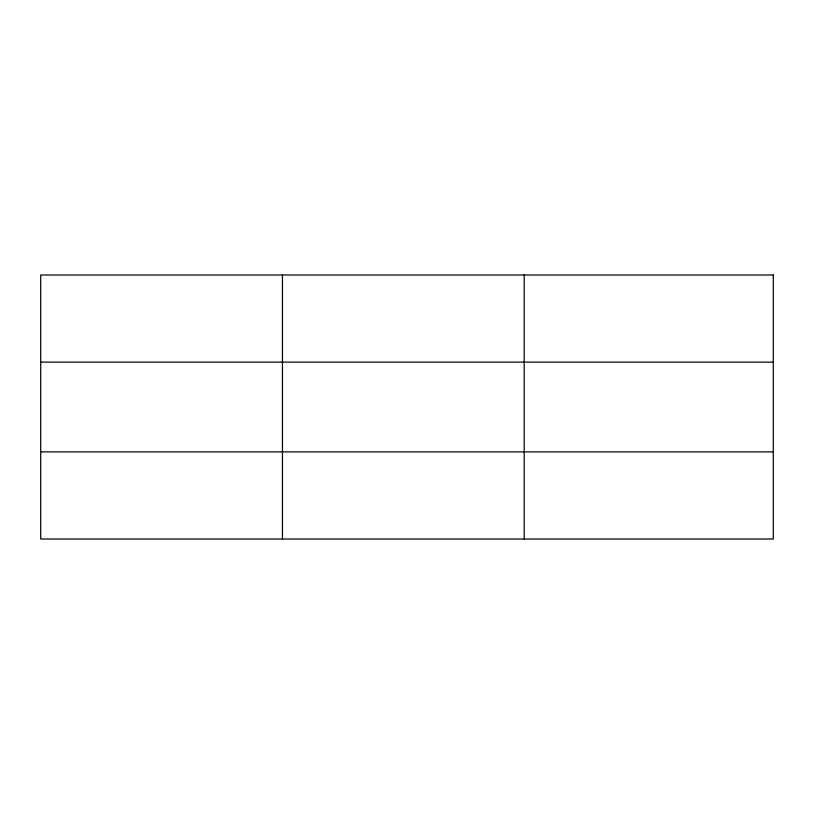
<?xml version="1.0" encoding="UTF-8"?>
<svg xmlns="http://www.w3.org/2000/svg" width="814" height="814" viewBox="0 0 814 814"><rect width="100%" height="100%" fill="white"/><g stroke="black" fill="none" stroke-linecap="round" stroke-linejoin="round"><path stroke-width="1.22" d="M282.458 274.99L282.458 539.01M524.216 274.99L524.216 539.01M40.7 362.118L773.3 362.118M40.7 451.882L773.3 451.882M773.3 274.99L773.3 539.01L40.7 539.01L40.7 274.99L773.3 274.99"/></g></svg>
